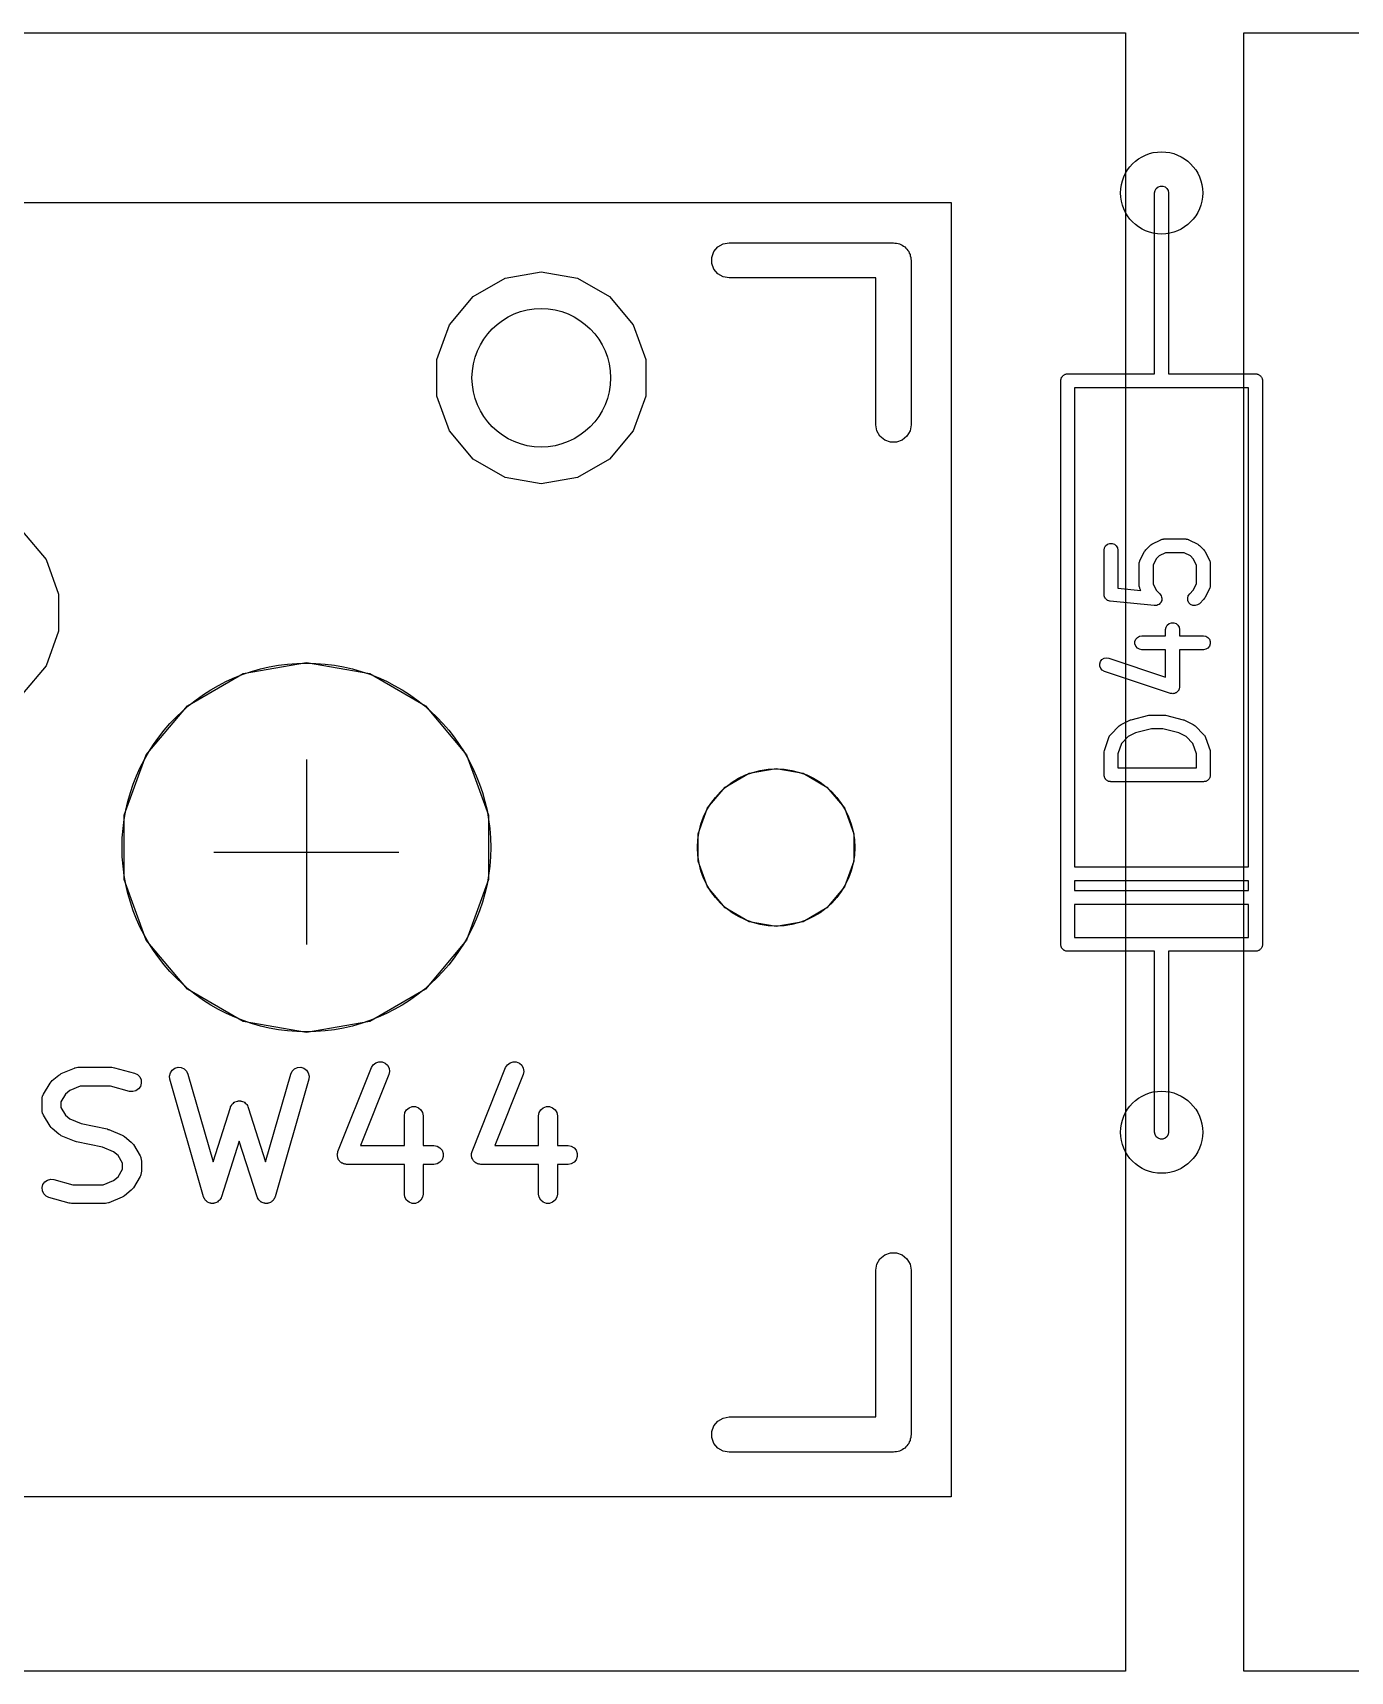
# Model space of a CAD drawing. Header units: millimetres. Extents: x 71 to 299, y 93 to 256.
# Drawn here: x 163.99 to 178.24, y 130.87 to 148.59 of the extents above; entities that cross this region are included whole.
import ezdxf

# ---------------------------------------------------------------- set-up
doc = ezdxf.new("R2010")
doc.units = ezdxf.units.MM
for name, color, linetype in [('BLACK', 7, 'Continuous'), ('PCB', 4, 'Continuous'), ('PCB_参照', 4, 'Continuous'), ('プレート', 6, 'Continuous'), ('物理キー', 7, 'Continuous')]:
    doc.layers.add(name, color=color, linetype=linetype)

# ---------------------------------------------------------------- blocks, each defined once
blk = doc.blocks.new('PCB詳細')
at = {"layer": 'BLACK'}
for p, q in [((111.93, -109.894), (111.943, -109.872)), ((111.943, -109.872), (111.962, -109.855)), ((111.962, -109.855), (111.987, -109.846)), ((111.987, -109.846), (112.013, -109.846)), ((112.013, -109.846), (112.037, -109.855)), ((112.037, -109.855), (112.057, -109.872)), ((112.057, -109.872), (112.07, -109.894)), ((111.925, -109.92), (111.93, -109.894)), ((111.925, -111.19), (111.925, -109.92)), ((112.07, -109.894), (112.075, -109.92)), ((112.075, -109.92), (112.075, -111.19)), ((107.134, -110.617), (107.157, -110.555)), ((107.157, -110.555), (107.2, -110.504)), ((107.2, -110.504), (107.257, -110.471)), ((107.257, -110.471), (107.322, -110.459)), ((107.322, -110.459), (109.1, -110.459)), ((109.1, -110.459), (109.116, -110.462)), ((109.116, -110.462), (109.133, -110.462)), ((109.133, -110.462), (109.149, -110.468)), ((109.149, -110.468), (109.165, -110.471)), ((109.165, -110.471), (109.18, -110.479)), ((109.18, -110.479), (109.195, -110.485)), ((109.195, -110.485), (109.208, -110.496)), ((109.208, -110.496), (109.222, -110.504)), ((109.222, -110.504), (109.233, -110.517)), ((109.233, -110.517), (109.246, -110.528)), ((109.246, -110.528), (109.254, -110.542)), ((109.254, -110.542), (109.265, -110.555)), ((109.265, -110.555), (109.271, -110.57)), ((109.271, -110.57), (109.279, -110.585)), ((109.279, -110.585), (109.282, -110.601)), ((107.134, -110.683), (107.134, -110.617)), ((107.157, -110.745), (107.134, -110.683)), ((107.2, -110.796), (107.157, -110.745)), ((109.282, -110.601), (109.288, -110.617)), ((109.288, -110.617), (109.288, -110.634)), ((109.288, -110.634), (109.29, -110.65)), ((109.29, -110.65), (109.29, -112.428)), ((104.552, -111.041), (104.898, -110.842)), ((104.898, -110.842), (105.29, -110.773)), ((105.29, -110.773), (105.682, -110.842)), ((105.682, -110.842), (106.028, -111.041)), ((107.257, -110.829), (107.2, -110.796)), ((107.322, -110.84), (107.257, -110.829)), ((108.909, -110.84), (107.322, -110.84)), ((108.909, -112.428), (108.909, -110.84)), ((104.296, -111.346), (104.552, -111.041)), ((106.028, -111.041), (106.284, -111.346)), ((111.925, -111.877), (111.925, -111.19)), ((112.075, -111.19), (112.075, -111.877)), ((104.16, -111.721), (104.296, -111.346)), ((106.284, -111.346), (106.42, -111.721)), ((104.16, -112.119), (104.16, -111.721)), ((106.42, -111.721), (106.42, -112.119)), ((110.909, -111.952), (110.91, -111.946)), ((110.909, -118.048), (110.909, -111.952)), ((110.91, -111.939), (110.912, -111.933)), ((110.91, -111.946), (110.91, -111.939)), ((110.912, -111.933), (110.914, -111.926)), ((110.914, -111.926), (110.917, -111.921)), ((110.917, -111.921), (110.919, -111.914)), ((110.919, -111.914), (110.923, -111.909)), ((110.923, -111.909), (110.927, -111.904)), ((110.927, -111.904), (110.932, -111.9)), ((110.932, -111.9), (110.936, -111.895)), ((110.936, -111.895), (110.941, -111.891)), ((110.941, -111.891), (110.947, -111.887)), ((110.947, -111.887), (110.953, -111.885)), ((110.953, -111.885), (110.958, -111.882)), ((110.958, -111.882), (110.965, -111.88)), ((110.965, -111.88), (110.971, -111.878)), ((110.971, -111.878), (110.978, -111.878)), ((110.978, -111.878), (110.984, -111.877)), ((110.984, -111.877), (111.925, -111.877)), ((112.075, -111.877), (113.016, -111.877)), ((113.016, -111.877), (113.022, -111.878)), ((113.022, -111.878), (113.029, -111.878)), ((113.029, -111.878), (113.035, -111.88)), ((113.035, -111.88), (113.042, -111.882)), ((113.042, -111.882), (113.047, -111.885)), ((113.047, -111.885), (113.053, -111.887)), ((113.053, -111.887), (113.059, -111.891)), ((113.059, -111.891), (113.064, -111.895)), ((113.064, -111.895), (113.068, -111.9)), ((113.068, -111.9), (113.073, -111.904)), ((113.073, -111.904), (113.077, -111.909)), ((113.077, -111.909), (113.081, -111.914)), ((113.081, -111.914), (113.083, -111.921)), ((113.083, -111.921), (113.086, -111.926)), ((113.086, -111.926), (113.088, -111.933)), ((113.088, -111.933), (113.09, -111.939)), ((113.09, -111.939), (113.09, -111.946)), ((113.09, -111.946), (113.091, -111.952)), ((113.091, -111.952), (113.091, -118.048)), ((104.296, -112.494), (104.16, -112.119)), ((106.42, -112.119), (106.284, -112.494)), ((112, -112.027), (111.059, -112.027)), ((111.059, -112.027), (111.059, -117.211)), ((112.941, -112.027), (112, -112.027)), ((112.941, -117.211), (112.941, -112.027)), ((104.552, -112.799), (104.296, -112.494)), ((106.284, -112.494), (106.028, -112.799)), ((108.921, -112.493), (108.909, -112.428)), ((108.954, -112.55), (108.921, -112.493)), ((109.279, -112.493), (109.246, -112.55)), ((109.29, -112.428), (109.279, -112.493)), ((109.005, -112.593), (108.954, -112.55)), ((109.067, -112.616), (109.005, -112.593)), ((109.133, -112.616), (109.067, -112.616)), ((109.195, -112.593), (109.133, -112.616)), ((109.246, -112.55), (109.195, -112.593)), ((104.898, -112.998), (104.552, -112.799)), ((106.028, -112.799), (105.682, -112.998)), ((105.29, -113.067), (104.898, -112.998)), ((105.682, -112.998), (105.29, -113.067)), ((99.6775, -113.581), (99.9336, -113.886)), ((111.377, -113.786), (111.382, -113.76)), ((111.382, -113.76), (111.395, -113.738)), ((111.395, -113.738), (111.415, -113.721)), ((111.415, -113.721), (111.439, -113.712)), ((111.439, -113.712), (111.465, -113.712)), ((111.465, -113.712), (111.49, -113.721)), ((111.49, -113.721), (111.51, -113.738)), ((111.51, -113.738), (111.523, -113.76)), ((111.523, -113.76), (111.527, -113.786)), ((111.828, -113.78), (111.876, -113.733)), ((111.876, -113.733), (111.885, -113.726)), ((111.885, -113.726), (111.895, -113.719)), ((111.895, -113.719), (111.99, -113.671)), ((111.99, -113.671), (111.994, -113.67)), ((111.994, -113.67), (111.998, -113.668)), ((111.998, -113.668), (112.007, -113.666)), ((112.007, -113.666), (112.015, -113.664)), ((112.015, -113.664), (112.02, -113.664)), ((112.02, -113.664), (112.024, -113.663)), ((112.024, -113.663), (112.262, -113.663)), ((112.262, -113.663), (112.266, -113.664)), ((112.266, -113.664), (112.27, -113.664)), ((112.27, -113.664), (112.279, -113.666)), ((112.279, -113.666), (112.288, -113.668)), ((112.288, -113.668), (112.291, -113.67)), ((112.291, -113.67), (112.295, -113.671)), ((112.295, -113.671), (112.391, -113.719)), ((112.391, -113.719), (112.4, -113.726)), ((112.4, -113.726), (112.41, -113.733)), ((112.41, -113.733), (112.458, -113.78)), ((99.9336, -113.886), (100.07, -114.261)), ((111.377, -114.262), (111.377, -113.786)), ((111.527, -113.786), (111.527, -114.194)), ((111.758, -113.929), (111.759, -113.924)), ((111.758, -114.167), (111.758, -113.929)), ((111.759, -113.92), (111.761, -113.912)), ((111.759, -113.924), (111.759, -113.92)), ((111.761, -113.912), (111.763, -113.903)), ((111.763, -113.903), (111.765, -113.899)), ((111.765, -113.899), (111.766, -113.895)), ((111.766, -113.895), (111.814, -113.8)), ((111.814, -113.8), (111.821, -113.79)), ((111.821, -113.79), (111.828, -113.78)), ((111.943, -113.878), (111.908, -113.946)), ((111.908, -113.946), (111.908, -114.149)), ((111.973, -113.847), (111.943, -113.878)), ((112.042, -113.813), (111.973, -113.847)), ((112.244, -113.813), (112.042, -113.813)), ((112.313, -113.847), (112.244, -113.813)), ((112.343, -113.878), (112.313, -113.847)), ((112.377, -113.946), (112.343, -113.878)), ((112.377, -114.149), (112.377, -113.946)), ((112.458, -113.78), (112.465, -113.79)), ((112.465, -113.79), (112.472, -113.8)), ((112.472, -113.8), (112.519, -113.895)), ((112.519, -113.895), (112.521, -113.899)), ((112.521, -113.899), (112.523, -113.903)), ((112.523, -113.903), (112.524, -113.912)), ((112.524, -113.912), (112.527, -113.92)), ((112.527, -113.92), (112.527, -113.924)), ((112.527, -113.924), (112.527, -113.929)), ((112.527, -113.929), (112.527, -114.167)), ((100.07, -114.261), (100.07, -114.659)), ((111.378, -114.265), (111.377, -114.262)), ((111.378, -114.268), (111.378, -114.265)), ((111.38, -114.277), (111.378, -114.268)), ((111.382, -114.288), (111.38, -114.277)), ((111.383, -114.29), (111.382, -114.288)), ((111.384, -114.293), (111.383, -114.29)), ((111.39, -114.301), (111.384, -114.293)), ((111.395, -114.31), (111.39, -114.301)), ((111.527, -114.194), (111.776, -114.219)), ((111.759, -114.171), (111.758, -114.167)), ((111.759, -114.175), (111.759, -114.171)), ((111.761, -114.184), (111.759, -114.175)), ((111.763, -114.192), (111.761, -114.184)), ((111.765, -114.196), (111.763, -114.192)), ((111.766, -114.2), (111.765, -114.196)), ((111.776, -114.219), (111.766, -114.2)), ((111.908, -114.149), (111.943, -114.217)), ((111.943, -114.217), (111.982, -114.256)), ((111.982, -114.256), (111.982, -114.257)), ((111.982, -114.257), (111.982, -114.257)), ((111.982, -114.257), (111.989, -114.268)), ((111.989, -114.268), (111.997, -114.278)), ((111.997, -114.278), (111.997, -114.278)), ((111.997, -114.278), (111.997, -114.279)), ((111.997, -114.279), (112, -114.291)), ((112, -114.291), (112.003, -114.303)), ((112.003, -114.304), (112.002, -114.316)), ((112.003, -114.303), (112.003, -114.303)), ((112.003, -114.303), (112.003, -114.304)), ((112.282, -114.303), (112.289, -114.278)), ((112.285, -114.329), (112.282, -114.303)), ((112.289, -114.278), (112.304, -114.256)), ((112.304, -114.256), (112.343, -114.217)), ((112.343, -114.217), (112.377, -114.149)), ((112.465, -114.305), (112.458, -114.315)), ((112.472, -114.295), (112.465, -114.305)), ((112.519, -114.2), (112.472, -114.295)), ((112.521, -114.196), (112.519, -114.2)), ((112.523, -114.192), (112.521, -114.196)), ((112.524, -114.184), (112.523, -114.192)), ((112.527, -114.175), (112.524, -114.184)), ((112.527, -114.167), (112.527, -114.171)), ((112.527, -114.171), (112.527, -114.175)), ((111.397, -114.312), (111.395, -114.31)), ((111.399, -114.314), (111.397, -114.312)), ((111.407, -114.32), (111.399, -114.314)), ((111.415, -114.327), (111.407, -114.32)), ((111.418, -114.328), (111.415, -114.327)), ((111.42, -114.329), (111.418, -114.328)), ((111.43, -114.332), (111.42, -114.329)), ((111.439, -114.336), (111.43, -114.332)), ((111.442, -114.336), (111.439, -114.336)), ((111.445, -114.337), (111.442, -114.336)), ((111.921, -114.384), (111.445, -114.337)), ((111.922, -114.384), (111.921, -114.384)), ((111.934, -114.383), (111.922, -114.384)), ((111.922, -114.384), (111.922, -114.384)), ((111.947, -114.382), (111.934, -114.383)), ((111.948, -114.382), (111.947, -114.382)), ((111.959, -114.377), (111.948, -114.382)), ((111.948, -114.382), (111.948, -114.382)), ((111.971, -114.371), (111.959, -114.377)), ((111.972, -114.371), (111.971, -114.371)), ((111.971, -114.371), (111.971, -114.371)), ((111.98, -114.362), (111.972, -114.371)), ((111.989, -114.353), (111.98, -114.362)), ((111.99, -114.353), (111.989, -114.353)), ((111.995, -114.341), (111.99, -114.353)), ((111.99, -114.353), (111.99, -114.353)), ((112.001, -114.33), (111.995, -114.341)), ((112.002, -114.316), (112.001, -114.329)), ((112.001, -114.329), (112.001, -114.329)), ((112.001, -114.329), (112.001, -114.33)), ((112.296, -114.353), (112.285, -114.329)), ((112.314, -114.371), (112.296, -114.353)), ((112.338, -114.382), (112.314, -114.371)), ((112.364, -114.384), (112.338, -114.382)), ((112.389, -114.377), (112.364, -114.384)), ((112.41, -114.363), (112.389, -114.377)), ((112.458, -114.315), (112.41, -114.363)), ((100.07, -114.659), (99.9336, -115.034)), ((112.044, -114.643), (112.049, -114.617)), ((112.044, -114.711), (112.044, -114.643)), ((112.049, -114.617), (112.062, -114.595)), ((112.062, -114.595), (112.082, -114.578)), ((112.082, -114.578), (112.106, -114.569)), ((112.106, -114.569), (112.132, -114.569)), ((112.132, -114.569), (112.157, -114.578)), ((112.157, -114.578), (112.177, -114.595)), ((112.177, -114.595), (112.19, -114.617)), ((112.19, -114.617), (112.194, -114.643)), ((112.194, -114.643), (112.194, -114.711)), ((111.712, -114.773), (111.721, -114.748)), ((111.712, -114.799), (111.712, -114.773)), ((111.721, -114.823), (111.712, -114.799)), ((111.721, -114.748), (111.738, -114.728)), ((111.738, -114.843), (111.721, -114.823)), ((111.738, -114.728), (111.76, -114.715)), ((111.76, -114.715), (111.786, -114.711)), ((111.786, -114.711), (112.044, -114.711)), ((112.194, -114.711), (112.452, -114.711)), ((112.452, -114.711), (112.478, -114.715)), ((112.478, -114.715), (112.501, -114.728)), ((112.501, -114.728), (112.517, -114.748)), ((112.517, -114.823), (112.501, -114.843)), ((112.517, -114.748), (112.526, -114.773)), ((112.526, -114.799), (112.517, -114.823)), ((112.526, -114.773), (112.526, -114.799)), ((102.065, -115.119), (102.75, -114.998)), ((102.75, -114.998), (103.435, -115.119)), ((111.331, -115.013), (111.339, -114.988)), ((111.331, -115.039), (111.331, -115.013)), ((111.339, -114.988), (111.355, -114.968)), ((111.355, -114.968), (111.377, -114.954)), ((111.377, -114.954), (111.403, -114.949)), ((111.403, -114.949), (111.428, -114.953)), ((111.428, -114.953), (112.044, -115.158)), ((111.76, -114.856), (111.738, -114.843)), ((111.786, -114.861), (111.76, -114.856)), ((112.044, -114.861), (111.786, -114.861)), ((112.044, -115.158), (112.044, -114.861)), ((112.452, -114.861), (112.194, -114.861)), ((112.194, -114.861), (112.194, -115.262)), ((112.478, -114.856), (112.452, -114.861)), ((112.501, -114.843), (112.478, -114.856)), ((99.9336, -115.034), (99.6775, -115.339)), ((101.463, -115.467), (102.065, -115.119)), ((103.435, -115.119), (104.037, -115.467)), ((111.341, -115.063), (111.331, -115.039)), ((111.358, -115.083), (111.341, -115.063)), ((111.381, -115.095), (111.358, -115.083)), ((112.095, -115.333), (111.381, -115.095)), ((112.101, -115.334), (112.095, -115.333)), ((112.106, -115.336), (112.101, -115.334)), ((112.114, -115.336), (112.106, -115.336)), ((112.121, -115.337), (112.114, -115.336)), ((112.127, -115.336), (112.121, -115.337)), ((112.132, -115.336), (112.127, -115.336)), ((112.139, -115.333), (112.132, -115.336)), ((112.147, -115.332), (112.139, -115.333)), ((112.151, -115.329), (112.147, -115.332)), ((112.157, -115.327), (112.151, -115.329)), ((112.162, -115.322), (112.157, -115.327)), ((112.169, -115.318), (112.162, -115.322)), ((112.172, -115.314), (112.169, -115.318)), ((112.177, -115.31), (112.172, -115.314)), ((112.18, -115.304), (112.177, -115.31)), ((112.185, -115.298), (112.18, -115.304)), ((112.187, -115.292), (112.185, -115.298)), ((112.19, -115.288), (112.187, -115.292)), ((112.191, -115.28), (112.19, -115.288)), ((112.193, -115.273), (112.191, -115.28)), ((112.194, -115.262), (112.193, -115.267)), ((112.193, -115.267), (112.193, -115.273)), ((101.017, -115.999), (101.463, -115.467)), ((104.037, -115.467), (104.483, -115.999)), ((111.447, -115.78), (111.542, -115.685)), ((111.542, -115.685), (111.552, -115.678)), ((111.552, -115.678), (111.562, -115.671)), ((111.562, -115.671), (111.657, -115.623)), ((111.657, -115.623), (111.665, -115.621)), ((111.665, -115.621), (111.672, -115.618)), ((111.672, -115.618), (111.863, -115.57)), ((111.89, -115.718), (111.717, -115.761)), ((111.863, -115.57), (111.872, -115.569)), ((111.872, -115.569), (111.881, -115.568)), ((111.881, -115.568), (112.024, -115.568)), ((112.015, -115.718), (111.89, -115.718)), ((112.188, -115.761), (112.015, -115.718)), ((112.024, -115.568), (112.033, -115.569)), ((112.033, -115.569), (112.042, -115.57)), ((112.042, -115.57), (112.232, -115.618)), ((112.232, -115.618), (112.24, -115.621)), ((112.24, -115.621), (112.248, -115.623)), ((112.248, -115.623), (112.343, -115.671)), ((112.343, -115.671), (112.353, -115.678)), ((112.353, -115.678), (112.363, -115.685)), ((112.363, -115.685), (112.458, -115.78)), ((111.381, -115.952), (111.429, -115.81)), ((111.429, -115.81), (111.431, -115.806)), ((111.431, -115.806), (111.432, -115.802)), ((111.432, -115.802), (111.437, -115.794)), ((111.437, -115.794), (111.441, -115.787)), ((111.441, -115.787), (111.444, -115.784)), ((111.444, -115.784), (111.447, -115.78)), ((111.566, -115.874), (111.527, -115.988)), ((111.64, -115.8), (111.566, -115.874)), ((111.717, -115.761), (111.64, -115.8)), ((112.265, -115.8), (112.188, -115.761)), ((112.339, -115.874), (112.265, -115.8)), ((112.377, -115.988), (112.339, -115.874)), ((112.458, -115.78), (112.46, -115.784)), ((112.46, -115.784), (112.464, -115.787)), ((112.464, -115.787), (112.468, -115.794)), ((112.468, -115.794), (112.473, -115.802)), ((112.473, -115.802), (112.474, -115.806)), ((112.474, -115.806), (112.476, -115.81)), ((112.476, -115.81), (112.524, -115.952)), ((100.779, -116.652), (101.017, -115.999)), ((104.483, -115.999), (104.721, -116.652)), ((111.377, -115.976), (111.379, -115.964)), ((111.377, -116.214), (111.377, -115.976)), ((111.379, -115.964), (111.381, -115.952)), ((111.527, -115.988), (111.527, -116.139)), ((112.377, -116.139), (112.377, -115.988)), ((112.524, -115.952), (112.525, -115.964)), ((112.525, -115.964), (112.527, -115.976)), ((112.527, -115.976), (112.527, -116.214)), ((107.281, -116.346), (107.538, -116.197)), ((107.538, -116.197), (107.83, -116.146)), ((107.83, -116.146), (108.122, -116.197)), ((108.122, -116.197), (108.379, -116.346)), ((111.379, -116.221), (111.377, -116.214)), ((111.379, -116.227), (111.379, -116.221)), ((111.381, -116.233), (111.379, -116.227)), ((111.382, -116.24), (111.381, -116.233)), ((111.385, -116.246), (111.382, -116.24)), ((111.387, -116.252), (111.385, -116.246)), ((111.392, -116.257), (111.387, -116.252)), ((111.395, -116.262), (111.392, -116.257)), ((111.527, -116.139), (112.377, -116.139)), ((112.513, -116.257), (112.51, -116.262)), ((112.517, -116.252), (112.513, -116.257)), ((112.52, -116.246), (112.517, -116.252)), ((112.523, -116.24), (112.52, -116.246)), ((112.524, -116.233), (112.523, -116.24)), ((112.526, -116.227), (112.524, -116.233)), ((112.527, -116.214), (112.526, -116.221)), ((112.526, -116.221), (112.526, -116.227)), ((107.09, -116.573), (107.281, -116.346)), ((108.379, -116.346), (108.57, -116.573)), ((111.4, -116.267), (111.395, -116.262)), ((111.404, -116.272), (111.4, -116.267)), ((111.41, -116.275), (111.404, -116.272)), ((111.415, -116.279), (111.41, -116.275)), ((111.421, -116.281), (111.415, -116.279)), ((111.427, -116.285), (111.421, -116.281)), ((111.433, -116.286), (111.427, -116.285)), ((111.439, -116.288), (111.433, -116.286)), ((111.446, -116.288), (111.439, -116.288)), ((111.452, -116.289), (111.446, -116.288)), ((112.452, -116.289), (111.452, -116.289)), ((112.459, -116.288), (112.452, -116.289)), ((112.465, -116.288), (112.459, -116.288)), ((112.472, -116.286), (112.465, -116.288)), ((112.478, -116.285), (112.472, -116.286)), ((112.484, -116.281), (112.478, -116.285)), ((112.49, -116.279), (112.484, -116.281)), ((112.495, -116.275), (112.49, -116.279)), ((112.501, -116.272), (112.495, -116.275)), ((112.505, -116.267), (112.501, -116.272)), ((112.51, -116.262), (112.505, -116.267)), ((106.989, -116.852), (107.09, -116.573)), ((108.57, -116.573), (108.671, -116.852)), ((100.779, -117.348), (100.779, -116.652)), ((104.721, -116.652), (104.721, -117.348)), ((106.989, -117.148), (106.989, -116.852)), ((108.671, -116.852), (108.671, -117.148)), ((107.09, -117.427), (106.989, -117.148)), ((108.671, -117.148), (108.57, -117.427)), ((111.059, -117.211), (112.941, -117.211)), ((101.017, -118.001), (100.779, -117.348)), ((104.721, -117.348), (104.483, -118.001)), ((107.281, -117.654), (107.09, -117.427)), ((108.57, -117.427), (108.379, -117.654)), ((111.059, -117.361), (111.059, -117.465)), ((112.941, -117.361), (111.059, -117.361)), ((111.059, -117.465), (112.941, -117.465)), ((112.941, -117.465), (112.941, -117.361)), ((107.538, -117.803), (107.281, -117.654)), ((108.379, -117.654), (108.122, -117.803)), ((112.941, -117.615), (111.059, -117.615)), ((111.059, -117.615), (111.059, -117.973)), ((112.941, -117.973), (112.941, -117.615)), ((107.83, -117.854), (107.538, -117.803)), ((108.122, -117.803), (107.83, -117.854)), ((101.463, -118.533), (101.017, -118.001)), ((104.483, -118.001), (104.037, -118.533)), ((111.059, -117.973), (112, -117.973)), ((112, -117.973), (112.941, -117.973)), ((110.91, -118.054), (110.909, -118.048)), ((110.91, -118.061), (110.91, -118.054)), ((110.912, -118.067), (110.91, -118.061)), ((110.914, -118.074), (110.912, -118.067)), ((110.917, -118.079), (110.914, -118.074)), ((110.919, -118.085), (110.917, -118.079)), ((110.923, -118.091), (110.919, -118.085)), ((110.927, -118.096), (110.923, -118.091)), ((110.932, -118.1), (110.927, -118.096)), ((110.936, -118.105), (110.932, -118.1)), ((110.941, -118.109), (110.936, -118.105)), ((110.947, -118.113), (110.941, -118.109)), ((110.953, -118.115), (110.947, -118.113)), ((110.958, -118.118), (110.953, -118.115)), ((110.965, -118.12), (110.958, -118.118)), ((110.971, -118.122), (110.965, -118.12)), ((110.978, -118.122), (110.971, -118.122)), ((110.984, -118.123), (110.978, -118.122)), ((111.925, -118.123), (110.984, -118.123)), ((111.925, -118.81), (111.925, -118.123)), ((113.016, -118.123), (112.075, -118.123)), ((112.075, -118.123), (112.075, -118.81)), ((113.022, -118.122), (113.016, -118.123)), ((113.029, -118.122), (113.022, -118.122)), ((113.035, -118.12), (113.029, -118.122)), ((113.042, -118.118), (113.035, -118.12)), ((113.047, -118.115), (113.042, -118.118)), ((113.053, -118.113), (113.047, -118.115)), ((113.059, -118.109), (113.053, -118.113)), ((113.064, -118.105), (113.059, -118.109)), ((113.068, -118.1), (113.064, -118.105)), ((113.073, -118.096), (113.068, -118.1)), ((113.077, -118.091), (113.073, -118.096)), ((113.081, -118.085), (113.077, -118.091)), ((113.083, -118.079), (113.081, -118.085)), ((113.086, -118.074), (113.083, -118.079)), ((113.088, -118.067), (113.086, -118.074)), ((113.09, -118.061), (113.088, -118.067)), ((113.091, -118.048), (113.09, -118.054)), ((113.09, -118.054), (113.09, -118.061)), ((102.065, -118.881), (101.463, -118.533)), ((104.037, -118.533), (103.435, -118.881)), ((102.75, -119.002), (102.065, -118.881)), ((103.435, -118.881), (102.75, -119.002)), ((111.925, -120.08), (111.925, -118.81)), ((112.075, -118.81), (112.075, -120.08)), ((100.086, -119.454), (100.098, -119.446)), ((100.098, -119.446), (100.243, -119.386)), ((100.243, -119.386), (100.246, -119.385)), ((100.246, -119.385), (100.248, -119.384)), ((100.248, -119.384), (100.263, -119.381)), ((100.263, -119.381), (100.278, -119.378)), ((100.278, -119.378), (100.28, -119.378)), ((100.28, -119.378), (100.283, -119.378)), ((100.283, -119.378), (100.645, -119.378)), ((100.645, -119.378), (100.659, -119.38)), ((100.659, -119.38), (100.673, -119.382)), ((100.673, -119.382), (100.89, -119.442)), ((100.89, -119.442), (100.922, -119.457)), ((101.27, -119.472), (101.278, -119.438)), ((101.278, -119.438), (101.298, -119.409)), ((101.298, -119.409), (101.327, -119.388)), ((101.327, -119.388), (101.361, -119.378)), ((101.361, -119.378), (101.396, -119.381)), ((101.396, -119.381), (101.428, -119.395)), ((101.428, -119.395), (101.453, -119.42)), ((101.453, -119.42), (101.469, -119.452)), ((102.58, -119.452), (102.595, -119.42)), ((102.595, -119.42), (102.621, -119.395)), ((102.621, -119.395), (102.653, -119.381)), ((102.653, -119.381), (102.688, -119.378)), ((102.688, -119.378), (102.722, -119.388)), ((102.722, -119.388), (102.75, -119.409)), ((102.75, -119.409), (102.77, -119.438)), ((102.77, -119.438), (102.779, -119.472)), ((103.091, -120.288), (103.454, -119.381)), ((103.454, -119.381), (103.473, -119.351)), ((103.473, -119.351), (103.5, -119.33)), ((103.5, -119.33), (103.534, -119.318)), ((103.534, -119.318), (103.569, -119.32)), ((103.569, -119.32), (103.602, -119.333)), ((103.602, -119.333), (103.628, -119.356)), ((103.628, -119.356), (103.645, -119.387)), ((103.65, -119.422), (103.643, -119.457)), ((103.645, -119.387), (103.65, -119.422)), ((104.543, -120.288), (104.905, -119.381)), ((104.905, -119.381), (104.924, -119.351)), ((104.924, -119.351), (104.952, -119.33)), ((104.952, -119.33), (104.985, -119.318)), ((104.985, -119.318), (105.02, -119.32)), ((105.02, -119.32), (105.053, -119.333)), ((105.053, -119.333), (105.08, -119.356)), ((105.08, -119.356), (105.096, -119.387)), ((105.101, -119.422), (105.094, -119.457)), ((105.096, -119.387), (105.101, -119.422)), ((99.9052, -119.669), (99.9777, -119.548)), ((99.9777, -119.548), (99.9888, -119.535)), ((99.9888, -119.535), (99.9998, -119.522)), ((99.9998, -119.522), (100.072, -119.462)), ((100.072, -119.462), (100.086, -119.454)), ((100.303, -119.581), (100.191, -119.628)), ((100.632, -119.581), (100.303, -119.581)), ((100.836, -119.638), (100.632, -119.581)), ((100.934, -119.612), (100.905, -119.632)), ((100.922, -119.457), (100.947, -119.482)), ((100.955, -119.584), (100.934, -119.612)), ((100.947, -119.482), (100.962, -119.515)), ((100.964, -119.55), (100.955, -119.584)), ((100.962, -119.515), (100.964, -119.55)), ((101.273, -119.507), (101.27, -119.472)), ((101.636, -120.777), (101.273, -119.507)), ((101.469, -119.452), (101.74, -120.399)), ((102.309, -120.399), (102.58, -119.452)), ((102.775, -119.507), (102.412, -120.777)), ((102.779, -119.472), (102.775, -119.507)), ((103.643, -119.457), (103.335, -120.225)), ((105.094, -119.457), (104.787, -120.225)), ((99.8907, -119.721), (99.8924, -119.712)), ((99.8907, -119.842), (99.8907, -119.721)), ((99.8924, -119.712), (99.8925, -119.702)), ((99.8925, -119.702), (99.8954, -119.695)), ((99.8954, -119.695), (99.8968, -119.687)), ((99.8968, -119.687), (99.9017, -119.678)), ((99.9017, -119.678), (99.9052, -119.669)), ((100.143, -119.668), (100.094, -119.75)), ((100.094, -119.75), (100.094, -119.814)), ((100.191, -119.628), (100.143, -119.668)), ((100.871, -119.641), (100.836, -119.638)), ((100.905, -119.632), (100.871, -119.641)), ((101.93, -119.804), (101.938, -119.792)), ((101.938, -119.792), (101.944, -119.78)), ((101.944, -119.78), (101.947, -119.777)), ((101.947, -119.777), (101.949, -119.774)), ((101.949, -119.774), (101.96, -119.766)), ((101.96, -119.766), (101.97, -119.756)), ((101.97, -119.756), (101.974, -119.755)), ((101.974, -119.755), (101.977, -119.752)), ((101.977, -119.752), (101.99, -119.748)), ((101.99, -119.748), (102.003, -119.743)), ((102.003, -119.743), (102.007, -119.743)), ((102.007, -119.743), (102.011, -119.742)), ((102.011, -119.742), (102.024, -119.742)), ((102.024, -119.742), (102.038, -119.742)), ((102.038, -119.742), (102.042, -119.743)), ((102.042, -119.743), (102.046, -119.743)), ((102.046, -119.743), (102.059, -119.748)), ((102.059, -119.748), (102.072, -119.752)), ((102.072, -119.752), (102.075, -119.755)), ((102.075, -119.755), (102.079, -119.756)), ((102.079, -119.756), (102.089, -119.766)), ((102.089, -119.766), (102.099, -119.774)), ((102.099, -119.774), (102.102, -119.777)), ((102.102, -119.777), (102.105, -119.78)), ((102.105, -119.78), (102.111, -119.792)), ((102.111, -119.792), (102.118, -119.804)), ((99.8924, -119.852), (99.8907, -119.842)), ((99.8925, -119.862), (99.8924, -119.852)), ((99.8954, -119.869), (99.8925, -119.862)), ((99.8968, -119.877), (99.8954, -119.869)), ((99.9017, -119.886), (99.8968, -119.877)), ((99.9052, -119.895), (99.9017, -119.886)), ((99.9777, -120.016), (99.9052, -119.895)), ((100.094, -119.814), (100.143, -119.896)), ((100.143, -119.896), (100.191, -119.936)), ((100.191, -119.936), (100.313, -119.987)), ((101.74, -120.399), (101.928, -119.811)), ((101.928, -119.811), (101.929, -119.808)), ((101.929, -119.808), (101.93, -119.804)), ((102.118, -119.804), (102.119, -119.808)), ((102.119, -119.808), (102.121, -119.811)), ((102.121, -119.811), (102.309, -120.399)), ((103.81, -119.903), (103.816, -119.868)), ((103.81, -120.225), (103.81, -119.903)), ((103.816, -119.868), (103.833, -119.838)), ((103.833, -119.838), (103.86, -119.815)), ((103.86, -119.815), (103.893, -119.803)), ((103.893, -119.803), (103.929, -119.803)), ((103.929, -119.803), (103.962, -119.815)), ((103.962, -119.815), (103.989, -119.838)), ((103.989, -119.838), (104.007, -119.868)), ((104.007, -119.868), (104.013, -119.903)), ((104.013, -119.903), (104.013, -120.225)), ((105.261, -119.903), (105.267, -119.868)), ((105.261, -120.225), (105.261, -119.903)), ((105.267, -119.868), (105.285, -119.838)), ((105.285, -119.838), (105.312, -119.815)), ((105.312, -119.815), (105.345, -119.803)), ((105.345, -119.803), (105.38, -119.803)), ((105.38, -119.803), (105.413, -119.815)), ((105.413, -119.815), (105.44, -119.838)), ((105.44, -119.838), (105.458, -119.868)), ((105.458, -119.868), (105.464, -119.903)), ((105.464, -119.903), (105.464, -120.225)), ((99.9889, -120.028), (99.9777, -120.016)), ((99.9998, -120.041), (99.9889, -120.028)), ((100.072, -120.102), (99.9998, -120.041)), ((100.086, -120.109), (100.072, -120.102)), ((100.098, -120.118), (100.086, -120.109)), ((100.243, -120.178), (100.098, -120.118)), ((100.313, -119.987), (100.594, -120.045)), ((100.594, -120.045), (100.603, -120.049)), ((100.603, -120.049), (100.612, -120.051)), ((100.612, -120.051), (100.757, -120.111)), ((100.757, -120.111), (100.77, -120.12)), ((100.77, -120.12), (100.783, -120.127)), ((100.783, -120.127), (100.856, -120.188)), ((111.93, -120.106), (111.925, -120.08)), ((111.943, -120.128), (111.93, -120.106)), ((111.962, -120.145), (111.943, -120.128)), ((111.987, -120.154), (111.962, -120.145)), ((112.013, -120.154), (111.987, -120.154)), ((112.037, -120.145), (112.013, -120.154)), ((112.057, -120.128), (112.037, -120.145)), ((112.07, -120.106), (112.057, -120.128)), ((112.075, -120.08), (112.07, -120.106)), ((100.253, -120.18), (100.243, -120.178)), ((100.262, -120.184), (100.253, -120.18)), ((100.543, -120.242), (100.262, -120.184)), ((100.665, -120.293), (100.543, -120.242)), ((100.712, -120.333), (100.665, -120.293)), ((100.762, -120.415), (100.712, -120.333)), ((100.856, -120.188), (100.867, -120.201)), ((100.867, -120.201), (100.878, -120.213)), ((100.878, -120.213), (100.95, -120.334)), ((102.024, -120.176), (101.831, -120.78)), ((102.218, -120.78), (102.024, -120.176)), ((103.084, -120.323), (103.085, -120.316)), ((103.085, -120.333), (103.084, -120.323)), ((103.085, -120.309), (103.089, -120.299)), ((103.085, -120.316), (103.085, -120.309)), ((103.085, -120.344), (103.085, -120.333)), ((103.089, -120.299), (103.091, -120.288)), ((103.335, -120.225), (103.81, -120.225)), ((104.013, -120.225), (104.129, -120.225)), ((104.129, -120.225), (104.164, -120.231)), ((104.164, -120.231), (104.194, -120.248)), ((104.194, -120.248), (104.217, -120.275)), ((104.217, -120.275), (104.229, -120.309)), ((104.229, -120.309), (104.229, -120.344)), ((104.535, -120.323), (104.537, -120.316)), ((104.537, -120.333), (104.535, -120.323)), ((104.537, -120.309), (104.54, -120.299)), ((104.537, -120.316), (104.537, -120.309)), ((104.537, -120.344), (104.537, -120.333)), ((104.54, -120.299), (104.543, -120.288)), ((104.787, -120.225), (105.261, -120.225)), ((105.464, -120.225), (105.58, -120.225)), ((105.58, -120.225), (105.615, -120.231)), ((105.615, -120.231), (105.646, -120.248)), ((105.646, -120.248), (105.668, -120.275)), ((105.668, -120.275), (105.68, -120.309)), ((105.68, -120.309), (105.68, -120.344)), ((100.712, -120.562), (100.762, -120.479)), ((100.762, -120.479), (100.762, -120.415)), ((100.95, -120.334), (100.954, -120.343)), ((100.954, -120.343), (100.959, -120.352)), ((100.959, -120.352), (100.96, -120.36)), ((100.96, -120.36), (100.963, -120.367)), ((100.963, -120.367), (100.963, -120.377)), ((100.963, -120.377), (100.965, -120.387)), ((100.965, -120.508), (100.963, -120.517)), ((100.965, -120.387), (100.965, -120.508)), ((103.088, -120.351), (103.085, -120.344)), ((103.089, -120.358), (103.088, -120.351)), ((103.094, -120.367), (103.089, -120.358)), ((103.097, -120.377), (103.094, -120.367)), ((103.102, -120.383), (103.097, -120.377)), ((103.106, -120.389), (103.102, -120.383)), ((103.113, -120.396), (103.106, -120.389)), ((103.12, -120.404), (103.113, -120.396)), ((103.126, -120.408), (103.12, -120.404)), ((103.132, -120.413), (103.126, -120.408)), ((103.142, -120.416), (103.132, -120.413)), ((103.151, -120.422), (103.142, -120.416)), ((103.158, -120.423), (103.151, -120.422)), ((103.165, -120.426), (103.158, -120.423)), ((103.175, -120.426), (103.165, -120.426)), ((103.185, -120.428), (103.175, -120.426)), ((103.81, -120.428), (103.185, -120.428)), ((103.81, -120.75), (103.81, -120.428)), ((104.129, -120.428), (104.013, -120.428)), ((104.013, -120.428), (104.013, -120.75)), ((104.164, -120.422), (104.129, -120.428)), ((104.194, -120.404), (104.164, -120.422)), ((104.217, -120.377), (104.194, -120.404)), ((104.229, -120.344), (104.217, -120.377)), ((104.539, -120.351), (104.537, -120.344)), ((104.54, -120.358), (104.539, -120.351)), ((104.545, -120.367), (104.54, -120.358)), ((104.549, -120.377), (104.545, -120.367)), ((104.554, -120.383), (104.549, -120.377)), ((104.557, -120.389), (104.554, -120.383)), ((104.565, -120.396), (104.557, -120.389)), ((104.572, -120.404), (104.565, -120.396)), ((104.578, -120.408), (104.572, -120.404)), ((104.583, -120.413), (104.578, -120.408)), ((104.593, -120.416), (104.583, -120.413)), ((104.602, -120.422), (104.593, -120.416)), ((104.609, -120.423), (104.602, -120.422)), ((104.616, -120.426), (104.609, -120.423)), ((104.627, -120.426), (104.616, -120.426)), ((104.637, -120.428), (104.627, -120.426)), ((105.261, -120.428), (104.637, -120.428)), ((105.261, -120.75), (105.261, -120.428)), ((105.58, -120.428), (105.464, -120.428)), ((105.464, -120.428), (105.464, -120.75)), ((105.615, -120.422), (105.58, -120.428)), ((105.646, -120.404), (105.615, -120.422)), ((105.668, -120.377), (105.646, -120.404)), ((105.68, -120.344), (105.668, -120.377)), ((99.8912, -120.679), (99.9006, -120.645)), ((99.8939, -120.714), (99.8912, -120.679)), ((99.9006, -120.645), (99.9211, -120.617)), ((99.9211, -120.617), (99.9502, -120.597)), ((99.9502, -120.597), (99.9844, -120.588)), ((99.9844, -120.588), (100.019, -120.591)), ((100.019, -120.591), (100.224, -120.648)), ((100.224, -120.648), (100.553, -120.648)), ((100.553, -120.648), (100.665, -120.601)), ((100.665, -120.601), (100.712, -120.562)), ((100.878, -120.681), (100.867, -120.694)), ((100.95, -120.56), (100.878, -120.681)), ((100.954, -120.551), (100.95, -120.56)), ((100.959, -120.542), (100.954, -120.551)), ((100.96, -120.534), (100.959, -120.542)), ((100.963, -120.527), (100.96, -120.534)), ((100.963, -120.517), (100.963, -120.527)), ((99.9085, -120.747), (99.8939, -120.714)), ((99.9333, -120.772), (99.9085, -120.747)), ((99.9651, -120.787), (99.9333, -120.772)), ((100.183, -120.847), (99.9651, -120.787)), ((100.196, -120.849), (100.183, -120.847)), ((100.21, -120.851), (100.196, -120.849)), ((100.573, -120.851), (100.21, -120.851)), ((100.575, -120.851), (100.573, -120.851)), ((100.578, -120.851), (100.575, -120.851)), ((100.592, -120.848), (100.578, -120.851)), ((100.608, -120.845), (100.592, -120.848)), ((100.61, -120.844), (100.608, -120.845)), ((100.612, -120.843), (100.61, -120.844)), ((100.757, -120.783), (100.612, -120.843)), ((100.77, -120.775), (100.757, -120.783)), ((100.783, -120.767), (100.77, -120.775)), ((100.856, -120.707), (100.783, -120.767)), ((100.867, -120.694), (100.856, -120.707)), ((101.639, -120.783), (101.636, -120.777)), ((101.64, -120.788), (101.639, -120.783)), ((101.646, -120.798), (101.64, -120.788)), ((101.652, -120.809), (101.646, -120.798)), ((101.656, -120.813), (101.652, -120.809)), ((101.659, -120.818), (101.656, -120.813)), ((101.668, -120.825), (101.659, -120.818)), ((101.677, -120.834), (101.668, -120.825)), ((101.682, -120.836), (101.677, -120.834)), ((101.687, -120.839), (101.682, -120.836)), ((101.698, -120.843), (101.687, -120.839)), ((101.709, -120.848), (101.698, -120.843)), ((101.715, -120.848), (101.709, -120.848)), ((101.72, -120.85), (101.715, -120.848)), ((101.732, -120.85), (101.72, -120.85)), ((101.745, -120.851), (101.732, -120.85)), ((101.75, -120.849), (101.745, -120.851)), ((101.756, -120.849), (101.75, -120.849)), ((101.767, -120.844), (101.756, -120.849)), ((101.778, -120.841), (101.767, -120.844)), ((101.783, -120.838), (101.778, -120.841)), ((101.788, -120.835), (101.783, -120.838)), ((101.797, -120.827), (101.788, -120.835)), ((101.807, -120.82), (101.797, -120.827)), ((101.81, -120.816), (101.807, -120.82)), ((101.814, -120.812), (101.81, -120.816)), ((101.82, -120.801), (101.814, -120.812)), ((101.827, -120.791), (101.82, -120.801)), ((101.828, -120.785), (101.827, -120.791)), ((101.831, -120.78), (101.828, -120.785)), ((102.22, -120.785), (102.218, -120.78)), ((102.222, -120.791), (102.22, -120.785)), ((102.229, -120.801), (102.222, -120.791)), ((102.234, -120.812), (102.229, -120.801)), ((102.238, -120.816), (102.234, -120.812)), ((102.242, -120.82), (102.238, -120.816)), ((102.251, -120.827), (102.242, -120.82)), ((102.26, -120.835), (102.251, -120.827)), ((102.266, -120.838), (102.26, -120.835)), ((102.27, -120.841), (102.266, -120.838)), ((102.282, -120.844), (102.27, -120.841)), ((102.293, -120.849), (102.282, -120.844)), ((102.299, -120.849), (102.293, -120.849)), ((102.304, -120.851), (102.299, -120.849)), ((102.316, -120.85), (102.304, -120.851)), ((102.328, -120.85), (102.316, -120.85)), ((102.334, -120.848), (102.328, -120.85)), ((102.339, -120.848), (102.334, -120.848)), ((102.35, -120.843), (102.339, -120.848)), ((102.362, -120.839), (102.35, -120.843)), ((102.366, -120.836), (102.362, -120.839)), ((102.371, -120.834), (102.366, -120.836)), ((102.38, -120.825), (102.371, -120.834)), ((102.39, -120.818), (102.38, -120.825)), ((102.393, -120.813), (102.39, -120.818)), ((102.397, -120.809), (102.393, -120.813)), ((102.402, -120.798), (102.397, -120.809)), ((102.409, -120.788), (102.402, -120.798)), ((102.41, -120.783), (102.409, -120.788)), ((102.412, -120.777), (102.41, -120.783)), ((103.816, -120.784), (103.81, -120.75)), ((103.833, -120.815), (103.816, -120.784)), ((103.86, -120.838), (103.833, -120.815)), ((103.893, -120.85), (103.86, -120.838)), ((103.929, -120.85), (103.893, -120.85)), ((103.962, -120.838), (103.929, -120.85)), ((103.989, -120.815), (103.962, -120.838)), ((104.007, -120.784), (103.989, -120.815)), ((104.013, -120.75), (104.007, -120.784)), ((105.267, -120.784), (105.261, -120.75)), ((105.285, -120.815), (105.267, -120.784)), ((105.312, -120.838), (105.285, -120.815)), ((105.345, -120.85), (105.312, -120.838)), ((105.38, -120.85), (105.345, -120.85)), ((105.413, -120.838), (105.38, -120.85)), ((105.44, -120.815), (105.413, -120.838)), ((105.458, -120.784), (105.44, -120.815)), ((105.464, -120.75), (105.458, -120.784)), ((109.005, -121.407), (109.067, -121.384)), ((109.067, -121.384), (109.133, -121.384)), ((109.133, -121.384), (109.195, -121.407)), ((108.909, -121.572), (108.921, -121.507)), ((108.909, -123.159), (108.909, -121.572)), ((108.921, -121.507), (108.954, -121.45)), ((108.954, -121.45), (109.005, -121.407)), ((109.195, -121.407), (109.246, -121.45)), ((109.246, -121.45), (109.279, -121.507)), ((109.279, -121.507), (109.29, -121.572)), ((109.29, -121.572), (109.29, -123.35)), ((107.257, -123.171), (107.322, -123.159)), ((107.322, -123.159), (108.909, -123.159)), ((107.134, -123.317), (107.157, -123.255)), ((107.134, -123.383), (107.134, -123.317)), ((107.157, -123.255), (107.2, -123.204)), ((107.2, -123.204), (107.257, -123.171)), ((107.157, -123.445), (107.134, -123.383)), ((107.2, -123.496), (107.157, -123.445)), ((107.257, -123.529), (107.2, -123.496)), ((109.18, -123.521), (109.165, -123.529)), ((109.195, -123.515), (109.18, -123.521)), ((109.208, -123.504), (109.195, -123.515)), ((109.222, -123.496), (109.208, -123.504)), ((109.233, -123.483), (109.222, -123.496)), ((109.246, -123.472), (109.233, -123.483)), ((109.254, -123.458), (109.246, -123.472)), ((109.265, -123.445), (109.254, -123.458)), ((109.271, -123.43), (109.265, -123.445)), ((109.279, -123.415), (109.271, -123.43)), ((109.282, -123.399), (109.279, -123.415)), ((109.288, -123.383), (109.282, -123.399)), ((109.29, -123.35), (109.288, -123.366)), ((109.288, -123.366), (109.288, -123.383)), ((107.322, -123.54), (107.257, -123.529)), ((109.1, -123.54), (107.322, -123.54)), ((109.116, -123.538), (109.1, -123.54)), ((109.133, -123.538), (109.116, -123.538)), ((109.149, -123.532), (109.133, -123.538)), ((109.165, -123.529), (109.149, -123.532))]:
    blk.add_line(p, q, dxfattribs=at)
for centre, radius in [((112, -109.92), 0.4445), ((105.29, -111.92), 0.7493), ((102.75, -117), 1.9939), ((107.83, -117), 0.8509), ((112, -120.08), 0.4445)]:
    blk.add_circle(centre, radius, dxfattribs=at)
blk = doc.blocks.new('A$C28663')
at = {"layer": 'PCB'}
blk.add_blockref('PCB詳細', (-35.075, 145.925), dxfattribs=at)

msp = doc.modelspace()

# ---------------------------------------------------------------- linework, layer by layer
at = {"layer": 'プレート'}
msp.add_lwpolyline([(159.922, 132.757), (159.922, 146.757), (173.922, 146.757), (173.922, 132.757)], close=True, dxfattribs=at)
at = {"layer": '物理キー', "color": 7}
for points in [[(158.088, 148.594), (175.81, 148.594), (175.81, 130.872), (158.088, 130.872), (158.088, 148.594)], [(177.088, 148.594), (194.81, 148.594), (194.81, 130.872), (177.088, 130.872), (177.088, 148.594)]]:
    msp.add_lwpolyline(points, close=True, dxfattribs=at)
for points in [[(166.949, 140.733), (166.949, 138.733)], [(165.949, 139.733), (167.949, 139.733), (167.949, 139.733), (167.949, 139.733)]]:
    msp.add_lwpolyline(points, dxfattribs=at)

# ---------------------------------------------------------------- block references
at = {"layer": 'PCB_参照'}
msp.add_blockref('A$C28663', (99.274, 110.857), dxfattribs=at)

doc.saveas('drawing.dxf')
